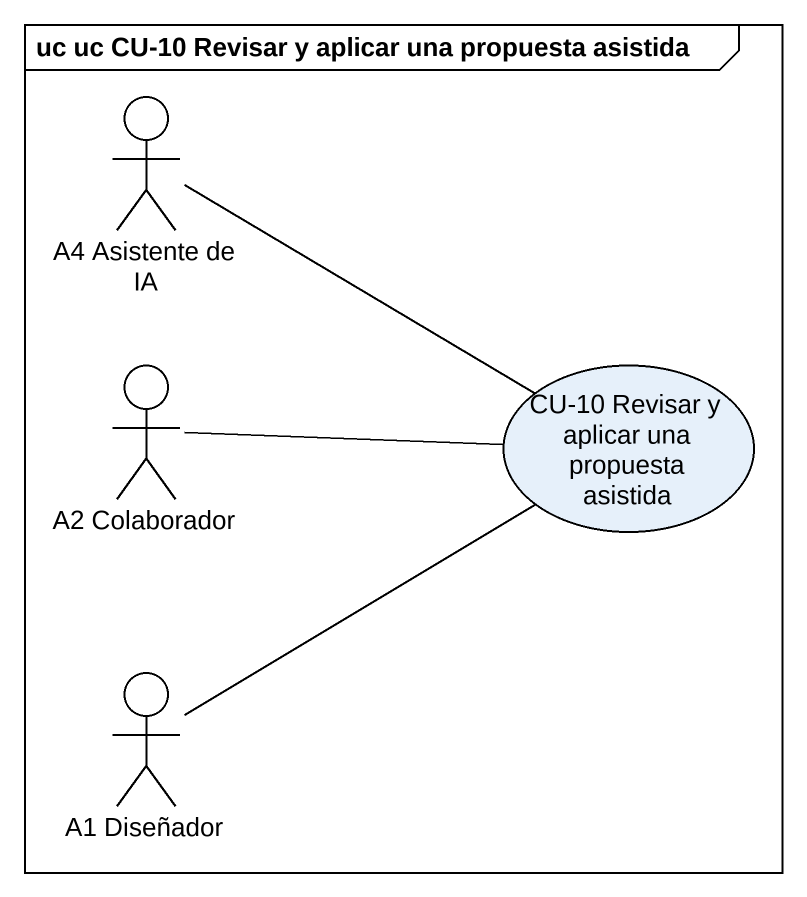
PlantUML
@startuml
mainframe uc uc CU-10 Revisar y aplicar una propuesta asistida
actor "A4 Asistente de IA" as A4_Asistente_de_IA
actor "A2 Colaborador" as A2_Colaborador
usecase "CU-10 Revisar y aplicar una propuesta asistida" as CU_10_Revisar_y_aplicar_una
actor "A1 Diseñador" as A1_Diseñador
A4_Asistente_de_IA -right- CU_10_Revisar_y_aplicar_una
A2_Colaborador -right- CU_10_Revisar_y_aplicar_una
A1_Diseñador -up- CU_10_Revisar_y_aplicar_una
@enduml
